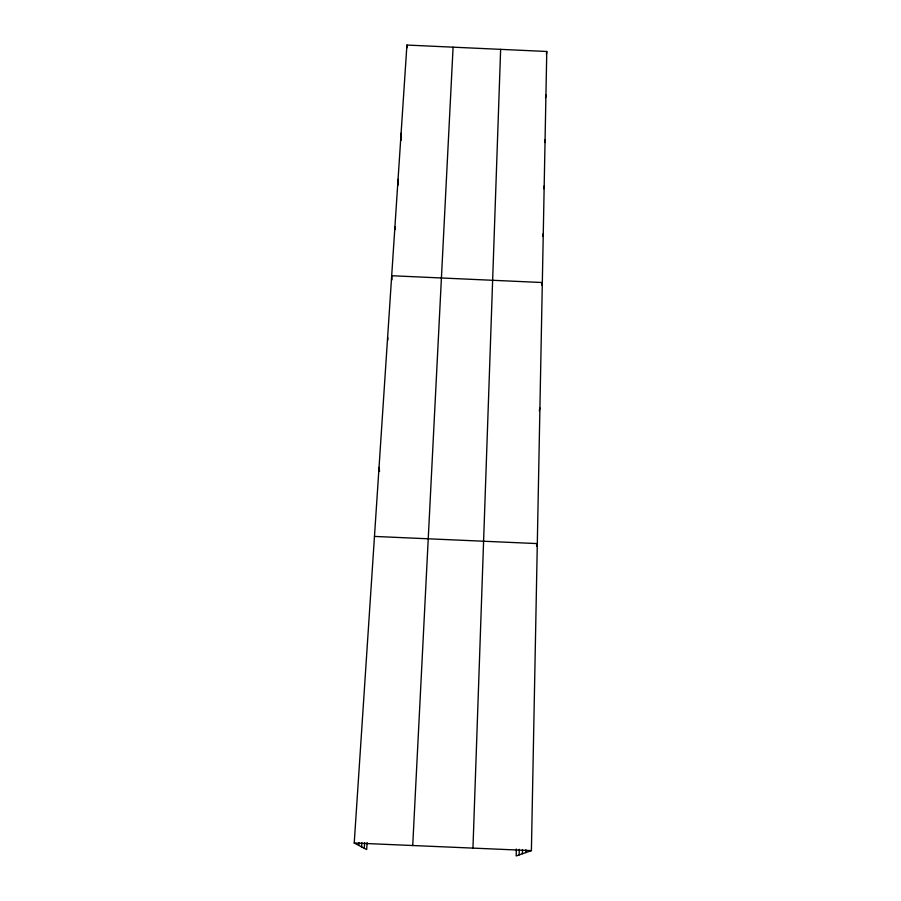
<?xml version="1.0" encoding="UTF-8"?>
<svg xmlns="http://www.w3.org/2000/svg" width="901" height="901" viewBox="0 0 901 901"><rect width="100%" height="100%" fill="white"/><g stroke="black" fill="none" stroke-linecap="round" stroke-linejoin="round"><path stroke-width="1.35" d="M516.352 849.024L516.194 855.95L531.399 850.623L546.772 51.481L406.925 45.05L354.228 843.009L366.673 849.542L367.112 842.615M525.835 852.571L525.891 849.767M519.145 854.914L519.269 849.294M522.411 853.765L522.501 849.564M472.957 848.111L500.641 49.364M412.726 845.521L453.09 47.179M358.789 845.408L358.97 842.604M361.594 846.872L361.864 842.672M364.263 848.269L364.623 842.66M546.4 54.206L546.772 51.481M545.544 97.713L545.927 95.01M544.666 142.504L545.071 139.813M543.742 188.737L544.181 185.966M542.807 236.253L543.269 233.517M541.839 285.212L542.323 282.531L391.687 275.729L391.969 279.806M539.316 410.687L539.913 407.984M536.523 546.175L537.311 543.596L374.478 536.422M354.228 843.009L531.399 850.623M379.039 467.371L379.569 471.426M387.633 337.177L387.869 339.914M394.92 226.793L395.089 229.552M398.062 179.31L398.343 184.919M401.103 133.235L401.395 140.038M406.925 45.05L407.015 47.787"/></g></svg>
